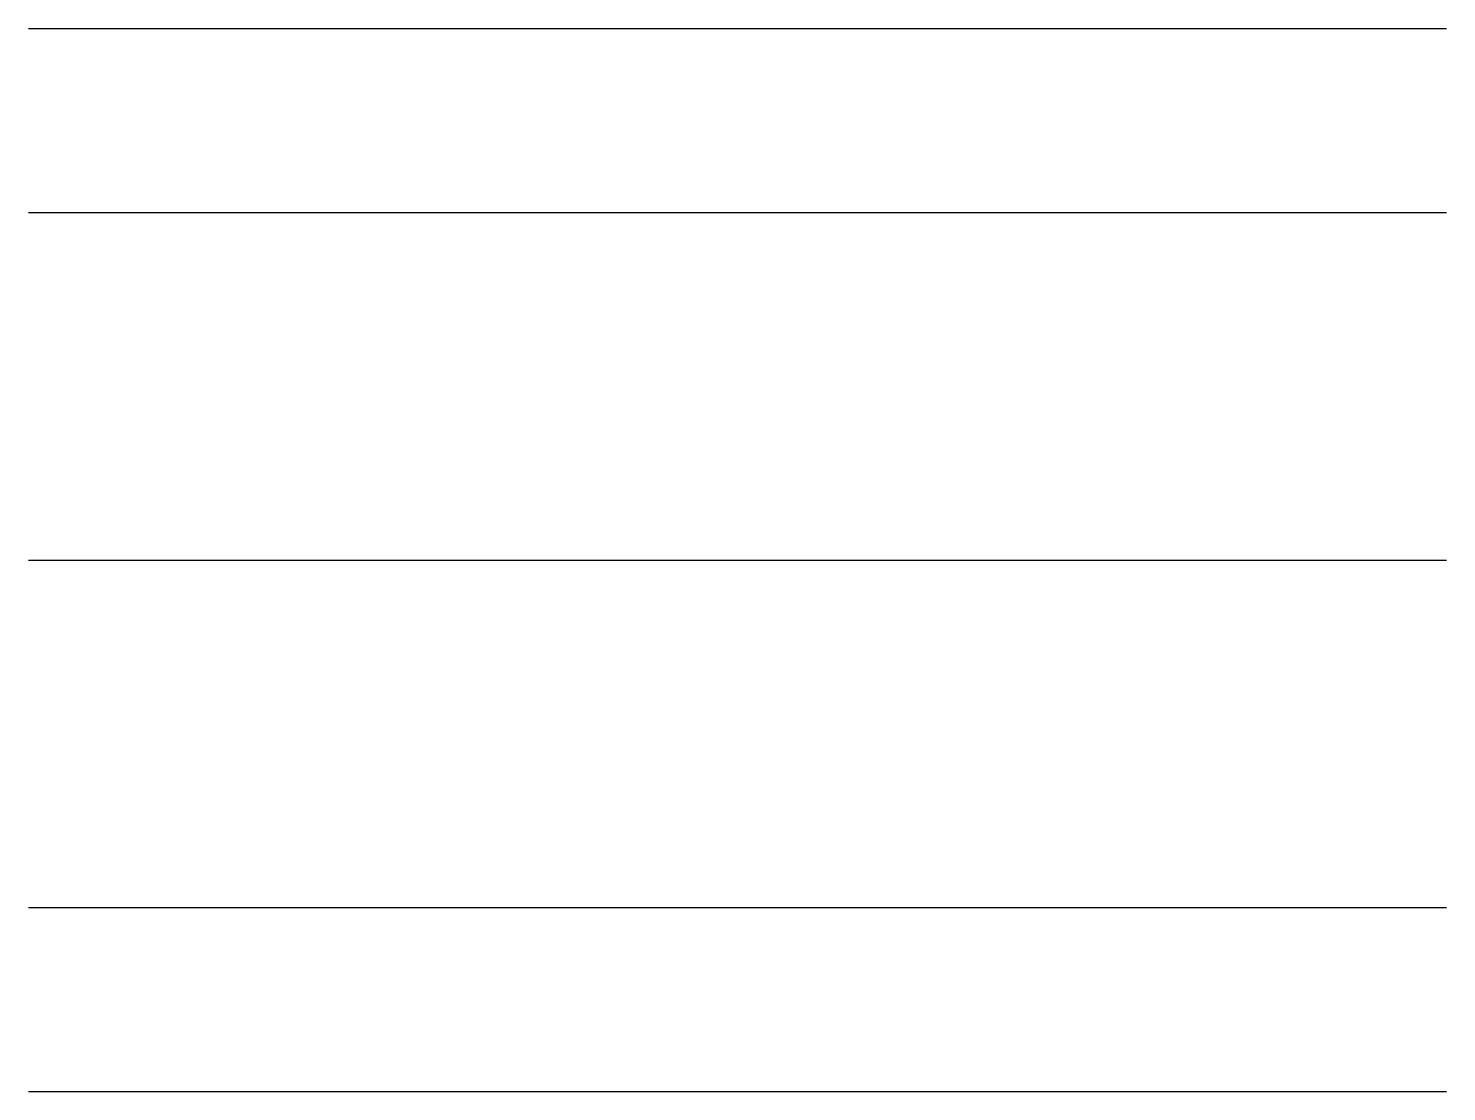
# Model space of a CAD drawing. Units: millimetres at full size, sheet at 1:100. Extents: x -15551 to 8939, y -15735 to 2633.
import ezdxf

# ---------------------------------------------------------------- set-up
doc = ezdxf.new("R2010")
doc.units = ezdxf.units.MM
doc.header["$LTSCALE"] = 100
doc.layers.add('0-0', color=7, linetype='Continuous')

msp = doc.modelspace()

# ---------------------------------------------------------------- linework, layer by layer
at = {"layer": '0-0'}
for p, q in [((-15551, 2632.7), (8938.8, 2632.7)), ((-15551, -551), (8938.8, -551)), ((-15551, -6551), (8938.8, -6551)), ((-15551, -12551), (8938.8, -12551)), ((-15551, -15734.7), (8938.8, -15734.7))]:
    msp.add_line(p, q, dxfattribs=at)

doc.saveas('drawing.dxf')
